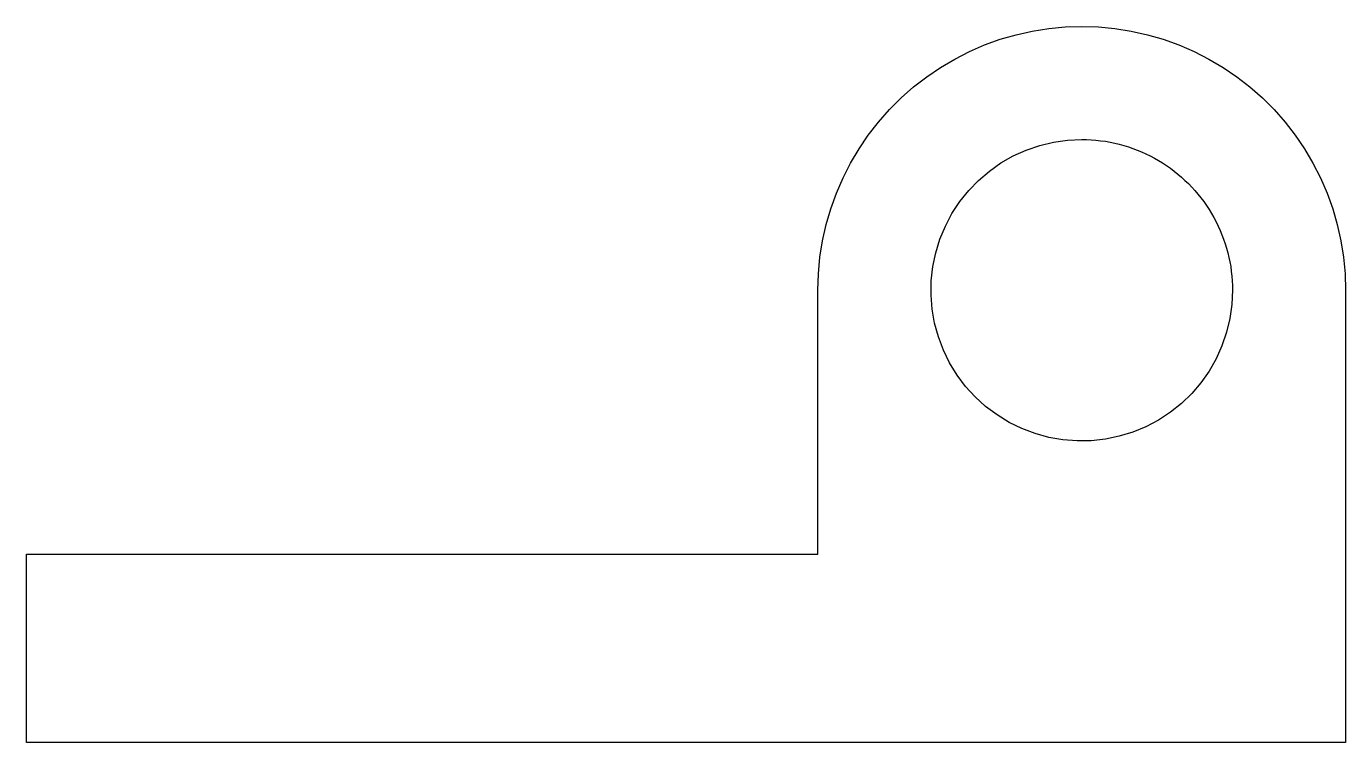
# Model space of a CAD drawing. Header units: metres. Extents: x -30 to 5, y 0 to 19.
import ezdxf

# ---------------------------------------------------------------- set-up
doc = ezdxf.new("R2010")
doc.units = ezdxf.units.M

msp = doc.modelspace()

# ---------------------------------------------------------------- linework, layer by layer
for points in [[(-9, 12), (-8.986, 12.44), (-8.945, 12.877), (-8.876, 13.312), (-8.78, 13.741), (-8.657, 14.163), (-8.508, 14.577), (-8.334, 14.98), (-8.134, 15.372), (-7.91, 15.751), (-7.663, 16.114), (-7.394, 16.462), (-7.103, 16.792), (-6.792, 17.103), (-6.462, 17.394), (-6.114, 17.663), (-5.751, 17.91), (-5.372, 18.134), (-4.98, 18.334), (-4.577, 18.508), (-4.163, 18.657), (-3.741, 18.78), (-3.312, 18.876), (-2.877, 18.945), (-2.44, 18.986), (-2, 19), (-1.56, 18.986), (-1.123, 18.945), (-0.688, 18.876), (-0.259, 18.78), (0.163, 18.657), (0.577, 18.508), (0.98, 18.334), (1.372, 18.134), (1.751, 17.91), (2.114, 17.663), (2.462, 17.394), (2.792, 17.103), (3.103, 16.792), (3.394, 16.462), (3.663, 16.114), (3.91, 15.751), (4.134, 15.372), (4.334, 14.98), (4.508, 14.577), (4.657, 14.163), (4.78, 13.741), (4.876, 13.312), (4.945, 12.877), (4.986, 12.44), (5, 12)], [(2, 12), (1.982, 11.624), (1.929, 11.25), (1.841, 10.884), (1.719, 10.528), (1.564, 10.184), (1.377, 9.857), (1.161, 9.548), (0.916, 9.262), (0.645, 9), (0.351, 8.764), (0.036, 8.557), (-0.297, 8.381), (-0.645, 8.236), (-1.005, 8.126), (-1.374, 8.049), (-1.749, 8.008), (-2.126, 8.002), (-2.501, 8.032), (-2.873, 8.096), (-3.236, 8.196), (-3.589, 8.329), (-3.927, 8.495), (-4.248, 8.692), (-4.55, 8.918), (-4.828, 9.172), (-5.082, 9.45), (-5.308, 9.752), (-5.505, 10.073), (-5.671, 10.411), (-5.804, 10.764), (-5.904, 11.127), (-5.968, 11.499), (-5.998, 11.874), (-5.992, 12.251), (-5.951, 12.626), (-5.874, 12.995), (-5.764, 13.355), (-5.619, 13.703), (-5.443, 14.036), (-5.236, 14.351), (-5, 14.645), (-4.738, 14.916), (-4.452, 15.161), (-4.143, 15.377), (-3.816, 15.564), (-3.472, 15.719), (-3.116, 15.841), (-2.75, 15.929), (-2.376, 15.982), (-2, 16)], [(-2, 16), (-1.874, 15.998), (-1.749, 15.992), (-1.624, 15.982), (-1.499, 15.968), (-1.374, 15.951), (-1.25, 15.929), (-1.127, 15.904), (-1.005, 15.874), (-0.884, 15.841), (-0.764, 15.804), (-0.645, 15.764), (-0.528, 15.719), (-0.411, 15.671), (-0.297, 15.619), (-0.184, 15.564), (-0.073, 15.505), (0.036, 15.443), (0.143, 15.377), (0.248, 15.308), (0.351, 15.236), (0.452, 15.161), (0.55, 15.082), (0.645, 15), (0.738, 14.916), (0.828, 14.828), (0.916, 14.738), (1, 14.645), (1.082, 14.55), (1.161, 14.452), (1.236, 14.351), (1.308, 14.248), (1.377, 14.143), (1.443, 14.036), (1.505, 13.927), (1.564, 13.816), (1.619, 13.703), (1.671, 13.589), (1.719, 13.472), (1.764, 13.355), (1.804, 13.236), (1.841, 13.116), (1.874, 12.995), (1.904, 12.873), (1.929, 12.75), (1.951, 12.626), (1.968, 12.501), (1.982, 12.376), (1.992, 12.251), (1.998, 12.126), (2, 12)], [(-9, 5), (-9, 5.14), (-9, 5.28), (-9, 5.42), (-9, 5.56), (-9, 5.7), (-9, 5.84), (-9, 5.98), (-9, 6.12), (-9, 6.26), (-9, 6.4), (-9, 6.54), (-9, 6.68), (-9, 6.82), (-9, 6.96), (-9, 7.1), (-9, 7.24), (-9, 7.38), (-9, 7.52), (-9, 7.66), (-9, 7.8), (-9, 7.94), (-9, 8.08), (-9, 8.22), (-9, 8.36), (-9, 8.5), (-9, 8.64), (-9, 8.78), (-9, 8.92), (-9, 9.06), (-9, 9.2), (-9, 9.34), (-9, 9.48), (-9, 9.62), (-9, 9.76), (-9, 9.9), (-9, 10.04), (-9, 10.18), (-9, 10.32), (-9, 10.46), (-9, 10.6), (-9, 10.74), (-9, 10.88), (-9, 11.02), (-9, 11.16), (-9, 11.3), (-9, 11.44), (-9, 11.58), (-9, 11.72), (-9, 11.86), (-9, 12)], [(-9, 5), (-9, 5.14), (-9, 5.28), (-9, 5.42), (-9, 5.56), (-9, 5.7), (-9, 5.84), (-9, 5.98), (-9, 6.12), (-9, 6.26), (-9, 6.4), (-9, 6.54), (-9, 6.68), (-9, 6.82), (-9, 6.96), (-9, 7.1), (-9, 7.24), (-9, 7.38), (-9, 7.52), (-9, 7.66), (-9, 7.8), (-9, 7.94), (-9, 8.08), (-9, 8.22), (-9, 8.36), (-9, 8.5), (-9, 8.64), (-9, 8.78), (-9, 8.92), (-9, 9.06), (-9, 9.2), (-9, 9.34), (-9, 9.48), (-9, 9.62), (-9, 9.76), (-9, 9.9), (-9, 10.04), (-9, 10.18), (-9, 10.32), (-9, 10.46), (-9, 10.6), (-9, 10.74), (-9, 10.88), (-9, 11.02), (-9, 11.16), (-9, 11.3), (-9, 11.44), (-9, 11.58), (-9, 11.72), (-9, 11.86), (-9, 12)], [(5, 12), (5, 11.76), (5, 11.52), (5, 11.28), (5, 11.04), (5, 10.8), (5, 10.56), (5, 10.32), (5, 10.08), (5, 9.84), (5, 9.6), (5, 9.36), (5, 9.12), (5, 8.88), (5, 8.64), (5, 8.4), (5, 8.16), (5, 7.92), (5, 7.68), (5, 7.44), (5, 7.2), (5, 6.96), (5, 6.72), (5, 6.48), (5, 6.24), (5, 6), (5, 5.76), (5, 5.52), (5, 5.28), (5, 5.04), (5, 4.8), (5, 4.56), (5, 4.32), (5, 4.08), (5, 3.84), (5, 3.6), (5, 3.36), (5, 3.12), (5, 2.88), (5, 2.64), (5, 2.4), (5, 2.16), (5, 1.92), (5, 1.68), (5, 1.44), (5, 1.2), (5, 0.96), (5, 0.72), (5, 0.48), (5, 0.24), (5, 0)], [(-30, 0), (-30, 0.1), (-30, 0.2), (-30, 0.3), (-30, 0.4), (-30, 0.5), (-30, 0.6), (-30, 0.7), (-30, 0.8), (-30, 0.9), (-30, 1), (-30, 1.1), (-30, 1.2), (-30, 1.3), (-30, 1.4), (-30, 1.5), (-30, 1.6), (-30, 1.7), (-30, 1.8), (-30, 1.9), (-30, 2), (-30, 2.1), (-30, 2.2), (-30, 2.3), (-30, 2.4), (-30, 2.5), (-30, 2.6), (-30, 2.7), (-30, 2.8), (-30, 2.9), (-30, 3), (-30, 3.1), (-30, 3.2), (-30, 3.3), (-30, 3.4), (-30, 3.5), (-30, 3.6), (-30, 3.7), (-30, 3.8), (-30, 3.9), (-30, 4), (-30, 4.1), (-30, 4.2), (-30, 4.3), (-30, 4.4), (-30, 4.5), (-30, 4.6), (-30, 4.7), (-30, 4.8), (-30, 4.9), (-30, 5)], [(-30, 5), (-29.58, 5), (-29.16, 5), (-28.74, 5), (-28.32, 5), (-27.9, 5), (-27.48, 5), (-27.06, 5), (-26.64, 5), (-26.22, 5), (-25.8, 5), (-25.38, 5), (-24.96, 5), (-24.54, 5), (-24.12, 5), (-23.7, 5), (-23.28, 5), (-22.86, 5), (-22.44, 5), (-22.02, 5), (-21.6, 5), (-21.18, 5), (-20.76, 5), (-20.34, 5), (-19.92, 5), (-19.5, 5), (-19.08, 5), (-18.66, 5), (-18.24, 5), (-17.82, 5), (-17.4, 5), (-16.98, 5), (-16.56, 5), (-16.14, 5), (-15.72, 5), (-15.3, 5), (-14.88, 5), (-14.46, 5), (-14.04, 5), (-13.62, 5), (-13.2, 5), (-12.78, 5), (-12.36, 5), (-11.94, 5), (-11.52, 5), (-11.1, 5), (-10.68, 5), (-10.26, 5), (-9.84, 5), (-9.42, 5), (-9, 5)], [(-20, 5), (-19.78, 5), (-19.56, 5), (-19.34, 5), (-19.12, 5), (-18.9, 5), (-18.68, 5), (-18.46, 5), (-18.24, 5), (-18.02, 5), (-17.8, 5), (-17.58, 5), (-17.36, 5), (-17.14, 5), (-16.92, 5), (-16.7, 5), (-16.48, 5), (-16.26, 5), (-16.04, 5), (-15.82, 5), (-15.6, 5), (-15.38, 5), (-15.16, 5), (-14.94, 5), (-14.72, 5), (-14.5, 5), (-14.28, 5), (-14.06, 5), (-13.84, 5), (-13.62, 5), (-13.4, 5), (-13.18, 5), (-12.96, 5), (-12.74, 5), (-12.52, 5), (-12.3, 5), (-12.08, 5), (-11.86, 5), (-11.64, 5), (-11.42, 5), (-11.2, 5), (-10.98, 5), (-10.76, 5), (-10.54, 5), (-10.32, 5), (-10.1, 5), (-9.88, 5), (-9.66, 5), (-9.44, 5), (-9.22, 5), (-9, 5)], [(5, 0), (4.3, 0), (3.6, 0), (2.9, 0), (2.2, 0), (1.5, 0), (0.8, 0), (0.1, 0), (-0.6, 0), (-1.3, 0), (-2, 0), (-2.7, 0), (-3.4, 0), (-4.1, 0), (-4.8, 0), (-5.5, 0), (-6.2, 0), (-6.9, 0), (-7.6, 0), (-8.3, 0), (-9, 0), (-9.7, 0), (-10.4, 0), (-11.1, 0), (-11.8, 0), (-12.5, 0), (-13.2, 0), (-13.9, 0), (-14.6, 0), (-15.3, 0), (-16, 0), (-16.7, 0), (-17.4, 0), (-18.1, 0), (-18.8, 0), (-19.5, 0), (-20.2, 0), (-20.9, 0), (-21.6, 0), (-22.3, 0), (-23, 0), (-23.7, 0), (-24.4, 0), (-25.1, 0), (-25.8, 0), (-26.5, 0), (-27.2, 0), (-27.9, 0), (-28.6, 0), (-29.3, 0), (-30, 0)]]:
    msp.add_lwpolyline(points)

doc.saveas('drawing.dxf')
